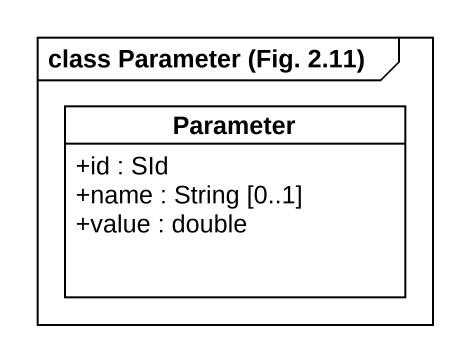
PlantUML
@startuml
mainframe class Parameter (Fig. 2.11)
hide circle
hide empty members
skinparam classAttributeIconSize 0
class Parameter {
  +id : SId
  +name : String [0..1]
  +value : double
}
@enduml
